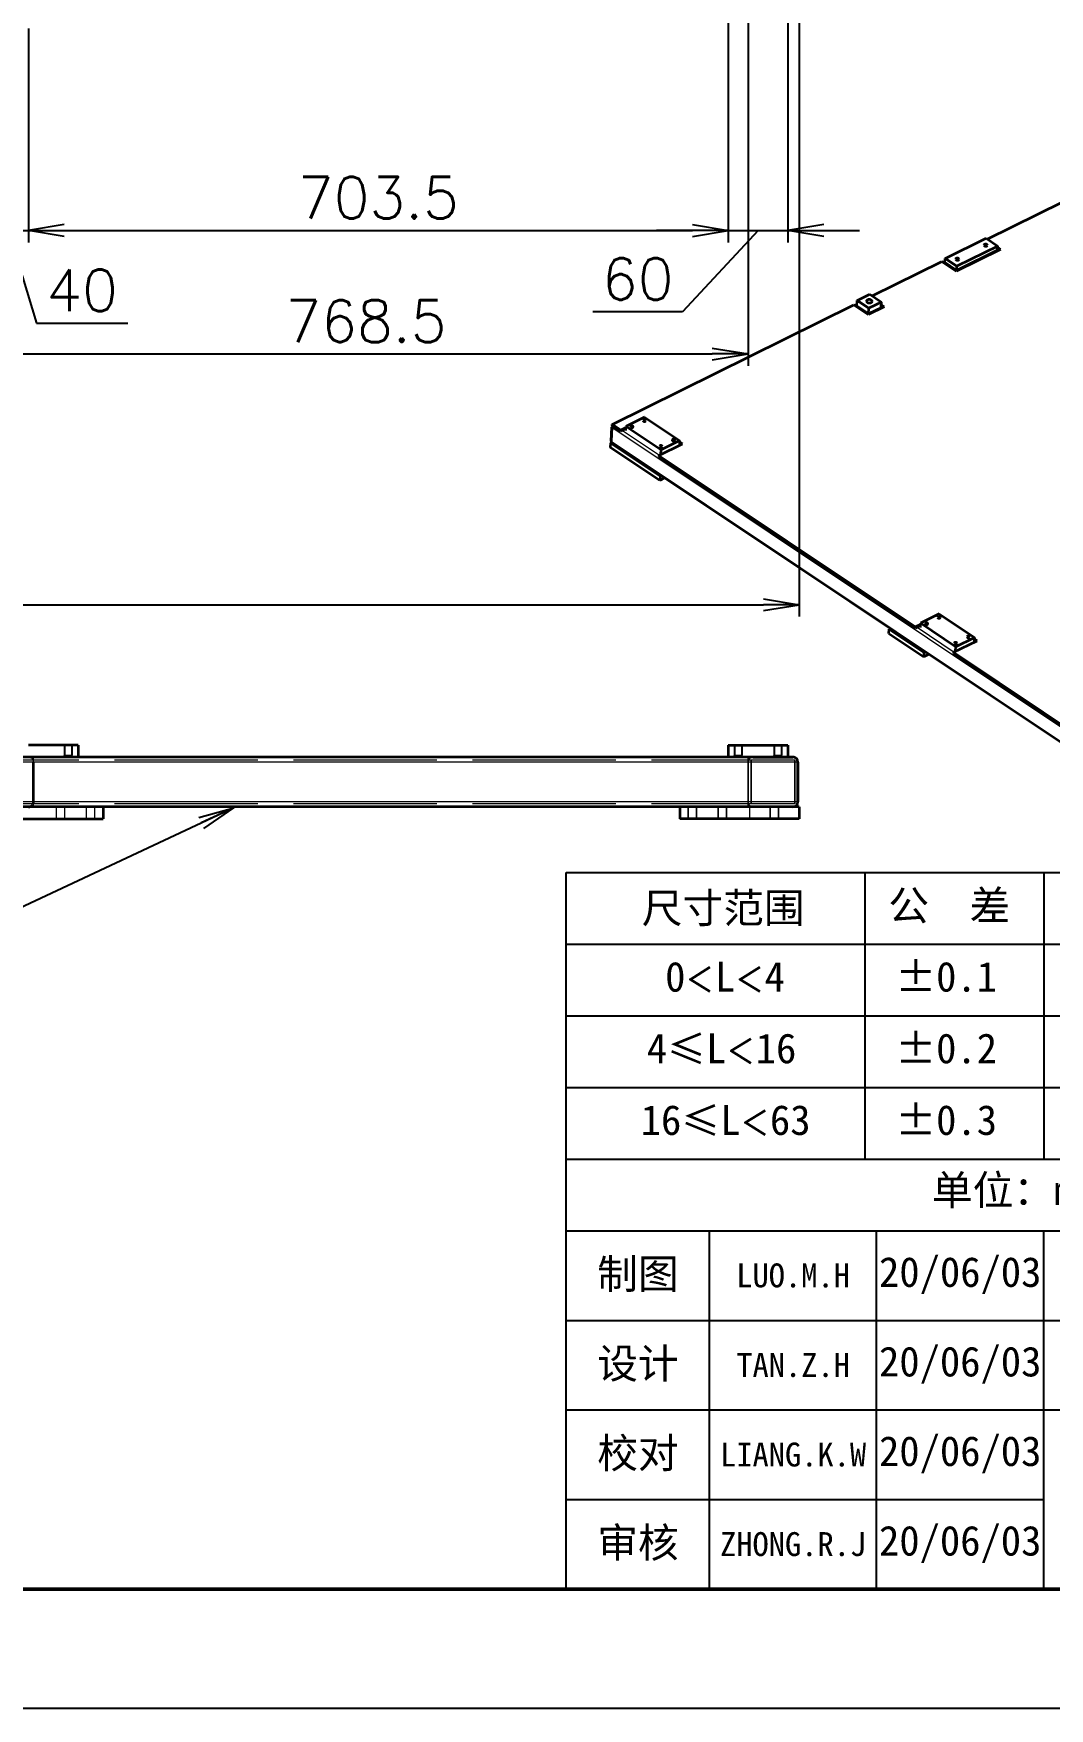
# Model space of a CAD drawing. Header units: millimetres. Extents: x -73083 to 81340, y -6859 to 6812.
# Drawn here: x -49285 to -48263, y -6850 to -5167 of the extents above; entities that cross this region are included whole.
import ezdxf

# ---------------------------------------------------------------- set-up
doc = ezdxf.new("R2010")
doc.units = ezdxf.units.MM
doc.linetypes.add('AM_ISO02W050', pattern=[7.5, 6, -1.5])
doc.linetypes.add('DASHED', pattern=[15, 12, -3])
doc.layers.add('A3', color=7, linetype='Continuous', plot=False)
for name, color, linetype, lineweight in [('AM_HID', 1, 'AM_ISO02W050', 25), ('AM_VIS', 7, 'Continuous', 50), ('SOLID LINE', 7, 'Continuous', 30)]:
    doc.layers.add(name, color=color, linetype=linetype, lineweight=lineweight)
doc.layers.add('title_frame', color=7, linetype='Continuous')
doc.layers.add('word_dim', color=253, linetype='Continuous')
doc.styles.get("Standard").update_dxf_attribs({"font": 'romans.shx', "bigfont": 'bigfont.shx'})
doc.dimstyles.new('STANDARD1-12', dxfattribs={"dimscale": 12, "dimtxt": 3.5, "dimasz": 3, "dimexe": 1, "dimexo": 0, "dimgap": 1, "dimtad": 3, "dimdec": 1, "dimdsep": 46, "dimtxsty": 'Standard', "dimblk1": 'OPEN', "dimblk2": 'OPEN', "dimsah": 1, "dimcen": 0, "dimclrd": 256, "dimclre": 256, "dimclrt": 3, "dimadec": 0, "dimazin": 0, "dimtfac": 1, "dimtdec": 1, "dimtmove": 0, "dimatfit": 3, "dimldrblk": 'OPEN', "dimfxl": 0, "dimtolj": 1, "dimtzin": 0, "dimarcsym": 0})

# ---------------------------------------------------------------- blocks, each defined once
blk = doc.blocks.new('_Open')
at = {"color": 0, "lineweight": -2}
for p, q in [((-1, 0.167), (0, 0)), ((-1, -0.167), (0, 0)), ((0, 0), (-1, 0))]:
    blk.add_line(p, q, dxfattribs=at)
blk = doc.blocks.new('*D832')
at = {"layer": 'DEFPOINTS', "color": 0, "ltscale": 2}
for p in [(-49329.8, -5162), (-49289.8, -5162), (-49289.8, -5365.2)]:
    blk.add_point(p, dxfattribs=at)
at = {"layer": 'word_dim', "lineweight": -2, "ltscale": 2}
for p, q in [((-49329.8, -5162), (-49329.8, -5377.2)), ((-49289.8, -5162), (-49289.8, -5377.2)), ((-49365.8, -5365.2), (-49401.8, -5365.2)), ((-49329.8, -5365.2), (-49289.8, -5365.2)), ((-49329.8, -5365.2), (-49289.8, -5365.2)), ((-49309.8, -5365.2), (-49281.9, -5458.2)), ((-49253.8, -5365.2), (-49217.8, -5365.2)), ((-49281.9, -5458.2), (-49189.9, -5458.2))]:
    blk.add_line(p, q, dxfattribs=at)
at = {"layer": 'word_dim', "lineweight": -2, "ltscale": 2, "xscale": 36, "yscale": 36, "zscale": 36}
blk.add_blockref('_Open', (-49329.8, -5365.2), dxfattribs=at)
at = {"layer": 'word_dim', "lineweight": -2, "ltscale": 2, "xscale": 36, "yscale": 36, "zscale": 36, "rotation": 180}
blk.add_blockref('_Open', (-49289.8, -5365.2), dxfattribs=at)
at = {"layer": 'word_dim', "color": 3, "ltscale": 2, "insert": (-49235.9, -5425.2), "char_height": 42, "attachment_point": 5}
blk.add_mtext('\\A1;40', dxfattribs=at)
blk = doc.blocks.new('*D833')
at = {"layer": 'DEFPOINTS', "color": 0, "ltscale": 2}
for p in [(-48586.3, -5132), (-49289.8, -5162), (-48586.3, -5365.2)]:
    blk.add_point(p, dxfattribs=at)
at = {"layer": 'word_dim', "lineweight": -2, "ltscale": 2}
for p, q in [((-48586.3, -5132), (-48586.3, -5377.2)), ((-49289.8, -5162), (-49289.8, -5377.2)), ((-49253.8, -5365.2), (-48622.3, -5365.2))]:
    blk.add_line(p, q, dxfattribs=at)
at = {"layer": 'word_dim', "lineweight": -2, "ltscale": 2, "xscale": 36, "yscale": 36, "zscale": 36, "rotation": 180}
blk.add_blockref('_Open', (-49289.8, -5365.2), dxfattribs=at)
at = {"layer": 'word_dim', "lineweight": -2, "ltscale": 2, "xscale": 36, "yscale": 36, "zscale": 36}
blk.add_blockref('_Open', (-48586.3, -5365.2), dxfattribs=at)
at = {"layer": 'word_dim', "color": 3, "ltscale": 2, "insert": (-48938, -5332.2), "char_height": 42, "attachment_point": 5}
blk.add_mtext('\\A1;703.5', dxfattribs=at)
blk = doc.blocks.new('*D836')
at = {"layer": 'DEFPOINTS', "color": 0, "ltscale": 2}
for p in [(-48514.8, -5122), (-52514.8, -5292), (-48514.8, -5741.1)]:
    blk.add_point(p, dxfattribs=at)
at = {"layer": 'word_dim', "lineweight": -2, "ltscale": 2}
for p, q in [((-48514.8, -5122), (-48514.8, -5753.1)), ((-52514.8, -5292), (-52514.8, -5753.1)), ((-52478.8, -5741.1), (-48550.8, -5741.1))]:
    blk.add_line(p, q, dxfattribs=at)
at = {"layer": 'word_dim', "lineweight": -2, "ltscale": 2, "xscale": 36, "yscale": 36, "zscale": 36, "rotation": 180}
blk.add_blockref('_Open', (-52514.8, -5741.1), dxfattribs=at)
at = {"layer": 'word_dim', "lineweight": -2, "ltscale": 2, "xscale": 36, "yscale": 36, "zscale": 36}
blk.add_blockref('_Open', (-48514.8, -5741.1), dxfattribs=at)
at = {"layer": 'word_dim', "color": 3, "ltscale": 2, "insert": (-50585.6, -5697.1), "char_height": 42, "attachment_point": 5}
blk.add_mtext('\\A1;(4000)', dxfattribs=at)
blk = doc.blocks.new('*D856')
at = {"layer": 'DEFPOINTS', "color": 0, "ltscale": 2}
for p in [(-49334.8, -5122), (-48566.3, -5117), (-48566.3, -5489.2)]:
    blk.add_point(p, dxfattribs=at)
at = {"layer": 'word_dim', "lineweight": -2, "ltscale": 2}
for p, q in [((-49334.8, -5122), (-49334.8, -5501.2)), ((-48566.3, -5117), (-48566.3, -5501.2)), ((-49298.8, -5489.2), (-48602.3, -5489.2))]:
    blk.add_line(p, q, dxfattribs=at)
at = {"layer": 'word_dim', "lineweight": -2, "ltscale": 2, "xscale": 36, "yscale": 36, "zscale": 36, "rotation": 180}
blk.add_blockref('_Open', (-49334.8, -5489.2), dxfattribs=at)
at = {"layer": 'word_dim', "lineweight": -2, "ltscale": 2, "xscale": 36, "yscale": 36, "zscale": 36}
blk.add_blockref('_Open', (-48566.3, -5489.2), dxfattribs=at)
at = {"layer": 'word_dim', "color": 3, "ltscale": 2, "insert": (-48950.5, -5456.2), "char_height": 42, "attachment_point": 5}
blk.add_mtext('\\A1;768.5', dxfattribs=at)
blk = doc.blocks.new('*D877')
at = {"layer": 'DEFPOINTS', "color": 0, "ltscale": 2}
for p in [(-48586.3, -5132), (-48526.3, -5132), (-48526.3, -5365.2)]:
    blk.add_point(p, dxfattribs=at)
at = {"layer": 'word_dim', "lineweight": -2, "ltscale": 2}
for p, q in [((-48586.3, -5132), (-48586.3, -5377.2)), ((-48526.3, -5132), (-48526.3, -5377.2)), ((-48622.3, -5365.2), (-48658.3, -5365.2)), ((-48556.3, -5365.2), (-48632.3, -5446.9)), ((-48586.3, -5365.2), (-48526.3, -5365.2)), ((-48586.3, -5365.2), (-48526.3, -5365.2)), ((-48490.3, -5365.2), (-48454.3, -5365.2)), ((-48632.3, -5446.9), (-48722.3, -5446.9))]:
    blk.add_line(p, q, dxfattribs=at)
at = {"layer": 'word_dim', "lineweight": -2, "ltscale": 2, "xscale": 36, "yscale": 36, "zscale": 36}
blk.add_blockref('_Open', (-48586.3, -5365.2), dxfattribs=at)
at = {"layer": 'word_dim', "lineweight": -2, "ltscale": 2, "xscale": 36, "yscale": 36, "zscale": 36, "rotation": 180}
blk.add_blockref('_Open', (-48526.3, -5365.2), dxfattribs=at)
at = {"layer": 'word_dim', "color": 3, "ltscale": 2, "insert": (-48677.3, -5413.9), "char_height": 42, "attachment_point": 5}
blk.add_mtext('\\A1;60', dxfattribs=at)
blk = doc.blocks.new('A$C4DB71547')
at = {"color": 7, "lineweight": 35}
for p, q in [((-200.1, -958.5), (122.8, -772.1)), ((-256.9, -989.3), (-201.8, -957.5)), ((-201.8, -957.5), (-184.8, -967.3)), ((-184.8, -967.3), (-240, -999.1)), ((-180.6, -971.7), (-240, -1006)), ((-184.8, -973.1), (-240, -1005)), ((-355.3, -1048.1), (-261.2, -993.7)), ((-261.2, -993.7), (-240, -1006)), ((-240, -999.1), (-256.9, -989.3)), ((-240, -1005), (-256.9, -995.2)), ((-203.9, -984.2), (-220.9, -994)), ((-375.7, -1055.9), (-358.8, -1046.1)), ((-358.8, -1046.1), (-341.8, -1055.9)), ((-706, -1250.6), (-380, -1062.3)), ((-380, -1062.3), (-358.8, -1074.6)), ((-358.8, -1065.7), (-375.7, -1055.9)), ((-358.8, -1073.6), (-375.7, -1063.8)), ((-341.8, -1055.9), (-358.8, -1065.7)), ((-337.5, -1062.3), (-358.8, -1074.6)), ((-341.8, -1063.8), (-358.8, -1073.6)), ((-341.8, -1063.8), (-358.8, -1073.6)), ((-661.5, -1237.6), (-686.9, -1252.3)), ((-661.5, -1237.6), (-610.5, -1267)), ((-706, -1250.6), (-693.3, -1257.9)), ((-706, -1252), (-693.3, -1259.4)), ((-706, -1274.1), (-706, -1254.5)), ((-706, -1254.5), (-706, -1274.1)), ((-636, -1281.7), (-686.9, -1252.3)), ((-634.5, -1318.5), (-706.6, -1276.9)), ((-634.5, -1324.4), (-706.6, -1282.8)), ((-704.8, -1275.8), (127.7, -1756.4)), ((-638.1, -1289.8), (-606.3, -1271.4)), ((-636, -1281.7), (-610.5, -1267)), ((-638.1, -1289.8), (-264.8, -1505.3)), ((-638.1, -1291.2), (-264.8, -1506.8)), ((-233, -1485), (-258.4, -1499.7)), ((-233, -1485), (-182, -1514.4)), ((-301.5, -1510.8), (-250.6, -1540.2)), ((-301.5, -1516.7), (-250.6, -1546.1)), ((-207.5, -1529.1), (-258.4, -1499.7)), ((-209.6, -1537.1), (-177.8, -1518.8)), ((-207.5, -1529.1), (-182, -1514.4)), ((-209.6, -1537.1), (72.5, -1700)), ((-209.6, -1538.6), (72.5, -1701.5))]:
    blk.add_line(p, q, dxfattribs=at)
at = {"color": 7, "lineweight": 13}
for p, q in [((-240.8, -1005.5), (-182.7, -971.9)), ((-359.6, -1074.1), (-339.7, -1062.6)), ((-706, -1254.5), (127.7, -1735.8)), ((-691.2, -1258.2), (-637.3, -1289.3)), ((-706, -1274.1), (127.7, -1755.4)), ((-262.7, -1505.6), (-208.8, -1536.7))]:
    blk.add_line(p, q, dxfattribs=at)
at = {"color": 7, "lineweight": 35, "ltscale": 0.244946}
for p, q in [((-184.8, -973.1), (-184.8, -967.3)), ((-240, -1005), (-240, -999.1)), ((-706.6, -1276.9), (-706.6, -1282.8)), ((-634.5, -1318.5), (-634.5, -1324.4))]:
    blk.add_line(p, q, dxfattribs=at)
at = {"color": 7, "lineweight": 35, "ltscale": 0.204135}
blk.add_line((-180.6, -971.7), (-184.8, -969.2), dxfattribs=at)
at = {"color": 7, "lineweight": 35, "ltscale": 0.142899}
blk.add_line((-181.8, -972.4), (-184.8, -970.7), dxfattribs=at)
at = {"color": 7, "lineweight": 35, "ltscale": 0.083183}
blk.add_line((-258.7, -995.2), (-256.9, -994.2), dxfattribs=at)
at = {"color": 7, "lineweight": 13, "ltscale": 0.041244}
blk.add_line((-257.8, -995.7), (-256.9, -995.2), dxfattribs=at)
at = {"color": 7, "lineweight": 35, "ltscale": 0.244952}
for p, q in [((-256.9, -995.2), (-256.9, -989.3)), ((-258.4, -1499.7), (-258.4, -1505.6)), ((-182, -1514.4), (-182, -1520.3)), ((-207.5, -1529.1), (-207.5, -1535))]:
    blk.add_line(p, q, dxfattribs=at)
at = {"color": 7, "lineweight": 13, "ltscale": 0.041154}
blk.add_line((-220.9, -994), (-220, -994.5), dxfattribs=at)
at = {"color": 7, "lineweight": 13, "ltscale": 0.041162}
blk.add_line((-203.9, -984.2), (-203.1, -984.7), dxfattribs=at)
at = {"color": 7, "lineweight": 35, "ltscale": 0.083093}
blk.add_line((-377.4, -1063.8), (-375.7, -1062.8), dxfattribs=at)
at = {"color": 7, "lineweight": 13, "ltscale": 0.041213}
blk.add_line((-376.6, -1064.3), (-375.7, -1063.8), dxfattribs=at)
at = {"color": 7, "lineweight": 35, "ltscale": 0.326599}
for p, q in [((-375.7, -1063.8), (-375.7, -1055.9)), ((-358.8, -1073.6), (-358.8, -1065.7)), ((-341.8, -1063.8), (-341.8, -1055.9))]:
    blk.add_line(p, q, dxfattribs=at)
at = {"color": 7, "lineweight": 13, "ltscale": 0.04109}
blk.add_line((-358.8, -1073.6), (-357.9, -1074.1), dxfattribs=at)
at = {"color": 7, "lineweight": 35, "ltscale": 0.204123}
blk.add_line((-337.5, -1062.3), (-341.8, -1059.9), dxfattribs=at)
at = {"color": 7, "lineweight": 35, "ltscale": 0.142885}
blk.add_line((-338.8, -1063), (-341.8, -1061.3), dxfattribs=at)
at = {"color": 7, "lineweight": 13, "ltscale": 0.041088}
blk.add_line((-341.8, -1063.8), (-340.9, -1064.3), dxfattribs=at)
at = {"color": 7, "lineweight": 35, "ltscale": 0.061237}
for p, q in [((-706, -1252), (-706, -1250.6)), ((-693.3, -1257.9), (-693.3, -1259.4)), ((-638.1, -1289.8), (-638.1, -1291.2)), ((-264.8, -1505.3), (-264.8, -1506.8)), ((-209.6, -1537.1), (-209.6, -1538.6))]:
    blk.add_line(p, q, dxfattribs=at)
at = {"color": 7, "lineweight": 35, "ltscale": 0.306331}
blk.add_line((-686.9, -1254.2), (-693.3, -1257.9), dxfattribs=at)
at = {"color": 7, "lineweight": 35, "ltscale": 0.30633}
blk.add_line((-686.9, -1255.7), (-693.3, -1259.4), dxfattribs=at)
at = {"color": 7, "lineweight": 35, "ltscale": 0.244949}
for p, q in [((-686.9, -1252.3), (-686.9, -1258.2)), ((-636, -1281.7), (-636, -1287.6)), ((-610.5, -1267), (-610.5, -1272.9)), ((-301.5, -1516.7), (-301.5, -1510.8)), ((-250.6, -1546.1), (-250.6, -1540.2))]:
    blk.add_line(p, q, dxfattribs=at)
at = {"color": 7, "lineweight": 35, "ltscale": 0.089992}
blk.add_line((-706.6, -1276.9), (-704.8, -1275.8), dxfattribs=at)
at = {"color": 7, "lineweight": 35, "ltscale": 0.040108}
blk.add_line((-620.3, -1278.5), (-619.4, -1279), dxfattribs=at)
at = {"color": 7, "lineweight": 35, "ltscale": 0.203976}
blk.add_line((-606.3, -1271.4), (-610.5, -1268.9), dxfattribs=at)
at = {"color": 7, "lineweight": 35, "ltscale": 0.142744}
blk.add_line((-607.6, -1272.1), (-610.5, -1270.4), dxfattribs=at)
at = {"color": 7, "lineweight": 35, "ltscale": 0.089995}
blk.add_line((-632.6, -1317.4), (-634.5, -1318.5), dxfattribs=at)
at = {"color": 7, "lineweight": 35, "ltscale": 0.334943}
blk.add_line((-627.6, -1320.4), (-634.5, -1324.4), dxfattribs=at)
at = {"color": 7, "lineweight": 35, "ltscale": 0.090104}
blk.add_line((-301.5, -1510.8), (-299.6, -1509.7), dxfattribs=at)
at = {"color": 7, "lineweight": 35, "ltscale": 0.30632}
for p, q in [((-258.4, -1501.6), (-264.8, -1505.3)), ((-258.4, -1503.1), (-264.8, -1506.8))]:
    blk.add_line(p, q, dxfattribs=at)
at = {"color": 7, "lineweight": 35, "ltscale": 0.203993}
blk.add_line((-177.8, -1518.8), (-182, -1516.3), dxfattribs=at)
at = {"color": 7, "lineweight": 35, "ltscale": 0.142754}
blk.add_line((-179.1, -1519.5), (-182, -1517.8), dxfattribs=at)
at = {"color": 7, "lineweight": 35, "ltscale": 0.09011}
blk.add_line((-248.7, -1539.1), (-250.6, -1540.2), dxfattribs=at)
at = {"color": 7, "lineweight": 35, "ltscale": 0.335057}
blk.add_line((-243.6, -1542.1), (-250.6, -1546.1), dxfattribs=at)
at = {"color": 7, "lineweight": 35, "ltscale": 0.04025}
blk.add_line((-191.8, -1525.9), (-190.9, -1526.4), dxfattribs=at)
at = {"color": 7, "lineweight": 35}
for centre, major_axis, ratio, start_param, end_param in [((-201.8, -967.3), (-2.51, 0), 0.57735, 4.997786, 6.283204), ((-201.8, -967.3), (-2.51, 0), 0.57735, 0.000018, 3.141611), ((-201.8, -967.3), (-2.51, 0), 0.57735, 3.141611, 4.997786), ((-240, -989.3), (-2.51, 0), 0.57735, 4.997786, 6.283204), ((-240, -989.3), (-2.51, 0), 0.57735, 0.000018, 3.141611), ((-240, -989.3), (-2.51, 0), 0.57735, 3.141611, 4.997786), ((-358.8, -1055.9), (-4.15, 0), 0.57735, 4.997792, 6.283204), ((-358.8, -1055.9), (-4.15, 0), 0.57735, 0.000018, 3.141611), ((-358.8, -1055.9), (-4.15, 0), 0.57735, 3.141611, 4.997792), ((-701.8, -1254.5), (4.24, 0), 0.577343, 2.356295, 3.141606), ((-701.8, -1254.5), (4.24, 0), 0.577369, 2.356099, 3.141581), ((-678.4, -1252.3), (1.99, 0), 0.577346, 1.85619, 3.141611), ((-678.4, -1252.3), (1.99, 0), 0.577346, 3.141611, 6.283204), ((-678.4, -1252.3), (1.99, 0), 0.577346, 0.000018, 1.85619), ((-661.5, -1242.5), (1.99, 0), 0.577346, 1.85619, 3.141611), ((-661.5, -1242.5), (1.99, 0), 0.577346, 3.141611, 6.283204), ((-661.5, -1242.5), (1.99, 0), 0.577346, 0.000018, 1.85619), ((-701.8, -1274.1), (4.24, 0), 0.577369, 3.141603, 3.927054), ((-701.8, -1274.1), (4.24, 0), 0.577343, 3.141579, 3.926184), ((-636, -1276.8), (1.99, 0), 0.577346, 1.85619, 3.141611), ((-636, -1276.8), (1.99, 0), 0.577346, 3.141611, 6.283204), ((-636, -1276.8), (1.99, 0), 0.577346, 0.000018, 1.85619), ((-619, -1267), (1.99, 0), 0.577346, 1.85619, 3.141611), ((-619, -1267), (1.99, 0), 0.577346, 3.141611, 6.283204), ((-619, -1267), (1.99, 0), 0.577346, 0.000018, 1.85619), ((-233, -1489.9), (1.99, 0), 0.577346, 1.85619, 3.141611), ((-233, -1489.9), (1.99, 0), 0.577346, 3.141611, 6.283204), ((-233, -1489.9), (1.99, 0), 0.577346, 0.000018, 1.85619), ((-249.9, -1499.7), (1.99, 0), 0.577346, 1.85619, 3.141611), ((-249.9, -1499.7), (1.99, 0), 0.577346, 3.141611, 6.283204), ((-249.9, -1499.7), (1.99, 0), 0.577346, 0.000018, 1.85619), ((-190.5, -1514.4), (1.99, 0), 0.577346, 1.85619, 3.141611), ((-190.5, -1514.4), (1.99, 0), 0.577346, 3.141611, 6.283204), ((-190.5, -1514.4), (1.99, 0), 0.577346, 0.000018, 1.85619), ((-207.5, -1524.2), (1.99, 0), 0.577346, 1.85619, 3.141611), ((-207.5, -1524.2), (1.99, 0), 0.577346, 3.141611, 6.283204), ((-207.5, -1524.2), (1.99, 0), 0.577346, 0.000018, 1.85619)]:
    blk.add_ellipse(centre, major_axis=major_axis, ratio=ratio, start_param=start_param, end_param=end_param, dxfattribs=at)

msp = doc.modelspace()

# ---------------------------------------------------------------- linework, layer by layer
at = {"layer": 'A3', "linetype": 'Continuous'}
msp.add_lwpolyline([(-53597.05373, -1810.23226), (-46469.05373, -1810.23226), (-46469.05373, -6850.23226), (-53597.05373, -6850.23226)], close=True, dxfattribs=at)
at = {"layer": 'AM_HID', "linetype": 'DASHED', "lineweight": 13, "ltscale": 12}
for p, q in [((-49253.77738, -5882.29423), (-49253.7775, -5892.29423)), ((-49253.7775, -5882.29423), (-49253.7775, -5892.29423)), ((-49253.10099, -5882.29423), (-49253.10099, -5894.29423)), ((-49253.10086, -5882.29423), (-49253.10099, -5894.29423)), ((-49246.45401, -5882.29423), (-49246.45401, -5894.29423)), ((-49246.45377, -5882.29423), (-49246.45401, -5894.29423)), ((-49245.77738, -5882.29423), (-49245.7775, -5892.29423)), ((-49245.7775, -5882.29423), (-49245.7775, -5892.29423)), ((-48580.27262, -5882.31474), (-48580.27262, -5892.31474)), ((-48580.27213, -5882.31474), (-48580.27213, -5892.31474)), ((-48580.27018, -5882.31413), (-48580.27018, -5892.31413)), ((-48580.26993, -5882.31474), (-48580.27018, -5892.31474)), ((-48580.26725, -5882.32036), (-48580.26749, -5892.32036)), ((-48580.26725, -5882.32097), (-48580.26725, -5892.32097)), ((-48579.59586, -5882.31474), (-48579.5961, -5894.31474)), ((-48579.59586, -5882.31474), (-48579.59586, -5894.31474)), ((-48579.59391, -5882.31413), (-48579.59391, -5894.31413)), ((-48579.59342, -5882.31474), (-48579.59342, -5894.31474)), ((-48579.59098, -5882.32036), (-48579.59098, -5894.32036)), ((-48579.59049, -5882.32097), (-48579.59073, -5894.32097)), ((-48572.94889, -5882.31486), (-48572.94889, -5894.31486)), ((-48572.94889, -5882.31486), (-48572.94889, -5894.31486)), ((-48572.94693, -5882.31413), (-48572.94693, -5894.31413)), ((-48572.94644, -5882.31474), (-48572.94644, -5894.31474)), ((-48572.944, -5882.32036), (-48572.944, -5894.32036)), ((-48572.94351, -5882.32109), (-48572.94351, -5894.32109)), ((-48572.27262, -5882.31486), (-48572.27262, -5892.31486)), ((-48572.27213, -5882.31486), (-48572.27213, -5892.31486)), ((-48572.27018, -5882.31413), (-48572.27018, -5892.31413)), ((-48572.26993, -5882.31474), (-48572.27018, -5892.31474)), ((-48572.26725, -5882.32036), (-48572.26749, -5892.32036)), ((-48572.26725, -5882.32109), (-48572.26725, -5892.32109)), ((-48540.27262, -5882.31498), (-48540.27262, -5892.31498)), ((-48540.27213, -5882.31498), (-48540.27213, -5892.31498)), ((-48540.27018, -5882.31437), (-48540.27018, -5892.31437)), ((-48540.26993, -5882.31498), (-48540.27018, -5892.31498)), ((-48540.26725, -5882.3206), (-48540.26749, -5892.3206)), ((-48540.26725, -5882.32121), (-48540.26725, -5892.32121)), ((-48539.59586, -5882.31498), (-48539.5961, -5894.31498)), ((-48539.59586, -5882.31498), (-48539.59586, -5894.31498)), ((-48539.59391, -5882.31437), (-48539.59391, -5894.31437)), ((-48539.59342, -5882.31498), (-48539.59342, -5894.31498)), ((-48539.59098, -5882.3206), (-48539.59098, -5894.3206)), ((-48539.59049, -5882.32121), (-48539.59073, -5894.32121)), ((-48532.94889, -5882.31511), (-48532.94889, -5894.31511)), ((-48532.94889, -5882.31511), (-48532.94889, -5894.31511)), ((-48532.94693, -5882.31437), (-48532.94693, -5894.31437)), ((-48532.94644, -5882.31498), (-48532.94644, -5894.31498)), ((-48532.944, -5882.3206), (-48532.944, -5894.3206)), ((-48532.94351, -5882.32121), (-48532.94351, -5894.32121)), ((-48532.27262, -5882.31511), (-48532.27262, -5892.31511)), ((-48532.27213, -5882.31511), (-48532.27213, -5892.31511)), ((-48532.27018, -5882.31437), (-48532.27018, -5892.31437)), ((-48532.26993, -5882.31498), (-48532.27018, -5892.31498)), ((-48532.26725, -5882.3206), (-48532.26749, -5892.3206)), ((-48532.26725, -5882.32133), (-48532.26725, -5892.32133)), ((-48519.27237, -5897.29851), (-52510.26383, -5897.27507)), ((-48566.27286, -5899.29826), (-52463.26432, -5899.27543)), ((-48516.2775, -5899.29741), (-49284.77762, -5899.29289)), ((-48566.2775, -5899.29716), (-49284.7775, -5899.29289)), ((-48566.2753, -5899.29716), (-49284.7753, -5899.29289)), ((-49284.77506, -5899.29289), (-49284.7753, -5939.29289)), ((-49284.77506, -5899.29289), (-49284.77506, -5894.29435)), ((-48566.27506, -5899.29716), (-49284.77506, -5899.29289)), ((-49253.7775, -5892.29423), (-49246.267, -5892.29423)), ((-49253.10099, -5893.46586), (-49253.7775, -5892.29423)), ((-49253.10099, -5893.46586), (-49253.7775, -5892.29423)), ((-49253.28775, -5892.29423), (-49245.7775, -5892.29423)), ((-49246.45401, -5893.46599), (-49245.7775, -5892.29423)), ((-49246.45389, -5893.46599), (-49245.7775, -5892.29423)), ((-48586.26725, -5894.29814), (-48586.26725, -5894.32097)), ((-48586.26725, -5894.32097), (-48526.26725, -5894.32133)), ((-48579.5961, -5893.48649), (-48580.27262, -5892.31474)), ((-48579.59586, -5893.48649), (-48580.27213, -5892.31474)), ((-48579.59391, -5893.48576), (-48580.27018, -5892.31413)), ((-48579.59342, -5893.48649), (-48580.27018, -5892.31474)), ((-48579.59098, -5893.49211), (-48580.26749, -5892.32036)), ((-48580.26725, -5892.32097), (-48574.34952, -5892.32109)), ((-48579.59073, -5893.49272), (-48580.26725, -5892.32097)), ((-48578.18473, -5892.32097), (-48572.26725, -5892.32109)), ((-48572.94889, -5893.48662), (-48572.27213, -5892.31486)), ((-48572.94889, -5893.48662), (-48572.27262, -5892.31486)), ((-48572.94693, -5893.48588), (-48572.27018, -5892.31413)), ((-48572.94644, -5893.48649), (-48572.27018, -5892.31474)), ((-48572.944, -5893.49211), (-48572.26749, -5892.32036)), ((-48572.94351, -5893.49272), (-48572.26725, -5892.32109)), ((-48566.2775, -5899.29716), (-48566.27774, -5939.29716)), ((-48566.27506, -5899.29716), (-48566.2753, -5939.29716)), ((-48566.27506, -5899.29716), (-48566.27506, -5894.29716)), ((-48566.2731, -5939.29826), (-48566.27286, -5899.29826)), ((-48566.27262, -5899.29741), (-48566.27262, -5939.29741)), ((-48563.2775, -5897.29716), (-48563.27774, -5941.29716)), ((-48563.2731, -5941.29826), (-48563.27262, -5897.29826)), ((-48563.27262, -5897.29741), (-48563.27262, -5941.29741)), ((-48519.27237, -5897.29765), (-48563.27262, -5897.29741)), ((-48539.5961, -5893.48674), (-48540.27262, -5892.31498)), ((-48539.59586, -5893.48674), (-48540.27213, -5892.31498)), ((-48539.59391, -5893.48601), (-48540.27018, -5892.31437)), ((-48539.59342, -5893.48674), (-48540.27018, -5892.31498)), ((-48539.59098, -5893.49235), (-48540.26749, -5892.3206)), ((-48540.26725, -5892.32121), (-48534.34952, -5892.32121)), ((-48539.59073, -5893.49296), (-48540.26725, -5892.32121)), ((-48538.18473, -5892.32121), (-48532.26725, -5892.32133)), ((-48532.94889, -5893.48686), (-48532.27213, -5892.31511)), ((-48532.94889, -5893.48686), (-48532.27262, -5892.31511)), ((-48532.94693, -5893.48613), (-48532.27018, -5892.31437)), ((-48532.94644, -5893.48674), (-48532.27018, -5892.31498)), ((-48532.944, -5893.49235), (-48532.26749, -5892.3206)), ((-48532.94351, -5893.49296), (-48532.26725, -5892.32133)), ((-48526.26725, -5894.29851), (-48526.26725, -5894.32133)), ((-48519.2775, -5897.29741), (-48519.27799, -5941.29741)), ((-48519.27237, -5897.29765), (-48519.27262, -5941.29765)), ((-48519.27262, -5941.29851), (-48519.27237, -5897.29851)), ((-48516.2775, -5899.29741), (-48516.27799, -5939.29741)), ((-48566.2731, -5939.29826), (-52463.26456, -5939.27543)), ((-48516.27799, -5939.29741), (-49284.77787, -5939.29289)), ((-48566.27774, -5939.29716), (-49284.77774, -5939.29289)), ((-48566.27555, -5939.29716), (-49284.77555, -5939.29289)), ((-49284.77542, -5944.29289), (-49284.7753, -5939.29289)), ((-48566.2753, -5939.29716), (-49284.7753, -5939.29289)), ((-48566.27555, -5944.29716), (-48566.2753, -5939.29716)), ((-48519.27262, -5941.29851), (-52510.26407, -5941.27507)), ((-49261.49393, -5956.29435), (-49261.49381, -5944.29435)), ((-49253.11783, -5956.29435), (-49253.11783, -5944.29435)), ((-49231.49393, -5956.2946), (-49231.49381, -5944.2946)), ((-49223.11783, -5956.2946), (-49223.11783, -5944.2946)), ((-48626.49015, -5944.30595), (-48626.49039, -5956.30595)), ((-48626.48795, -5956.30314), (-48626.4877, -5944.30314)), ((-48618.11417, -5944.30595), (-48618.11441, -5956.30595)), ((-48618.11197, -5956.30327), (-48618.11173, -5944.30327)), ((-48596.49015, -5944.3062), (-48596.49039, -5956.3062)), ((-48596.48795, -5956.30339), (-48596.4877, -5944.30339)), ((-48588.11417, -5944.3062), (-48588.11441, -5956.3062)), ((-48588.11197, -5956.30351), (-48588.11173, -5944.30351)), ((-48564.80216, -5944.30644), (-48564.8024, -5956.30644)), ((-48519.27262, -5941.29765), (-48563.27262, -5941.29741)), ((-48543.99039, -5944.30668), (-48543.99039, -5956.30668)), ((-48543.99039, -5944.30681), (-48543.99039, -5956.30681)), ((-48543.98795, -5956.30388), (-48543.9877, -5944.30388)), ((-48543.98795, -5956.30388), (-48543.9877, -5944.30388)), ((-48543.98795, -5956.30717), (-48543.98795, -5944.30717)), ((-48543.98795, -5956.30717), (-48543.98795, -5944.30717)), ((-48535.61441, -5944.30681), (-48535.61441, -5956.30681)), ((-48535.61441, -5944.30681), (-48535.61441, -5956.30681)), ((-48535.61197, -5956.30388), (-48535.61173, -5944.30388)), ((-48535.61197, -5956.30388), (-48535.61173, -5944.30388)), ((-48535.61197, -5956.30729), (-48535.61197, -5944.30729)), ((-48535.61197, -5956.30729), (-48535.61197, -5944.30729))]:
    msp.add_line(p, q, dxfattribs=at)
for centre, radius, start, end in [((-49289.77225, -5899.29387), 5, 359.99966346, 89.57220727), ((-48561.2775, -5899.29716), 5, 89.99981809, 179.99969082), ((-48561.27506, -5899.29753), 5, 89.97095371, 179.99937663), ((-48561.27262, -5899.29838), 5.00002, 89.99941511, 179.99937663), ((-48521.2775, -5899.29741), 5, 359.99966515, 66.43194983), ((-48561.27774, -5939.29716), 5, 179.99962252, 269.99951938), ((-48561.2753, -5939.29753), 5, 179.99937663, 270.02837693), ((-48561.2731, -5939.29826), 5.00002, 179.99996403, 269.99990187), ((-48521.27799, -5939.29741), 5, 269.99980625, 359.99971673)]:
    msp.add_arc(centre, radius, start, end, dxfattribs=at)
at = {"layer": 'AM_VIS', "lineweight": 35, "ltscale": 12}
for p, q in [((-49239.77726, -5882.29423), (-49289.7731, -5882.29399)), ((-49239.77726, -5882.29423), (-49239.77738, -5894.29423)), ((-48586.26725, -5882.32097), (-48586.26725, -5894.29814)), ((-48586.26725, -5882.32097), (-48526.26725, -5882.32133)), ((-48526.26725, -5882.32133), (-48526.26725, -5894.29851)), ((-48521.27237, -5894.29851), (-52508.26383, -5894.27507)), ((-49284.77506, -5894.29435), (-49284.77506, -5894.29289)), ((-49284.77249, -5939.29399), (-49284.77225, -5899.29399)), ((-48561.27262, -5894.29741), (-48521.27237, -5894.29765)), ((-48516.27262, -5939.29777), (-48516.27237, -5899.29777)), ((-48516.27237, -5899.29851), (-48516.27262, -5939.29851)), ((-48521.27262, -5944.29851), (-49514.7631, -5944.29265)), ((-49334.80594, -5956.29374), (-49214.80594, -5956.29472)), ((-49214.80582, -5944.29472), (-49214.80594, -5956.29472)), ((-48634.80216, -5944.30583), (-48634.80216, -5956.30583)), ((-48514.80216, -5944.30681), (-48634.80216, -5944.30583)), ((-48514.80216, -5956.30681), (-48634.80216, -5956.30583)), ((-48521.27262, -5944.29765), (-48561.27262, -5944.29741)), ((-48514.80216, -5944.30681), (-48514.80216, -5956.30681))]:
    msp.add_line(p, q, dxfattribs=at)
at = {"layer": 'AM_VIS', "lineweight": 13, "ltscale": 12}
for p, q in [((-48516.27237, -5899.29851), (-52513.26383, -5899.27507)), ((-48516.27262, -5939.29851), (-52513.26407, -5939.27507))]:
    msp.add_line(p, q, dxfattribs=at)
at = {"layer": 'AM_VIS', "linetype": 'Continuous'}
msp.add_line((-53297.05373, -6730.23226), (-46589.05373, -6730.23226), dxfattribs=at)
at = {"layer": 'AM_VIS', "lineweight": 35, "ltscale": 12}
for centre, radius, start, end in [((-48521.2775, -5899.29741), 4.99999, 66.43204545, 89.99962684), ((-48521.27506, -5899.29777), 5, 359.99996299, 89.9696628), ((-48521.27237, -5899.29851), 5.00002, 359.99996633, 89.99990005), ((-49289.77249, -5939.29387), 5, 269.99966282, 359.99966346), ((-48521.2753, -5939.29777), 5, 270.02966784, 359.99996299), ((-48521.27262, -5939.29851), 5.00002, 269.99941693, 359.99937477)]:
    msp.add_arc(centre, radius, start, end, dxfattribs=at)
at = {"layer": 'title_frame', "linetype": 'Continuous'}
for p, q in [((-48749.05373, -6010.23226), (-46589.05373, -6010.23226)), ((-48749.05373, -6730.23226), (-48749.05373, -6010.23226)), ((-48449.05373, -6010.23226), (-48449.05373, -6298.23226)), ((-48269.05373, -6010.23226), (-48269.05373, -6298.23226)), ((-48749.05373, -6082.23226), (-47789.05373, -6082.23226)), ((-48749.05373, -6154.23226), (-47789.05373, -6154.23226)), ((-48749.05373, -6226.23226), (-47789.05373, -6226.23226)), ((-48749.05373, -6298.23226), (-47789.05373, -6298.23226)), ((-48749.05373, -6370.23226), (-46589.05373, -6370.23226)), ((-48605.05373, -6730.23226), (-48605.05373, -6370.23226)), ((-48437.05373, -6730.23226), (-48437.05373, -6370.23226)), ((-48269.05373, -6730.23226), (-48269.05373, -6370.23226)), ((-48749.05373, -6460.23226), (-47789.05373, -6460.23226)), ((-48749.05373, -6550.23226), (-47789.05373, -6550.23226)), ((-48749.05373, -6640.23226), (-48269.05373, -6640.23226)), ((-48749.05373, -6730.23226), (-46589.05373, -6730.23226)), ((-48749.05373, -6730.23226), (-46589.05373, -6730.23226))]:
    msp.add_line(p, q, dxfattribs=at)

# ---------------------------------------------------------------- block references
at = {"layer": 'word_dim', "linetype": 'Continuous', "ltscale": 2, "xscale": 0.7200000000000593, "yscale": 0.7200000000002547, "zscale": 0.7200000000000001, "rotation": 356.2745493174221}
msp.add_blockref('A$C4DB71547', (-48137.21868, -4694.38846), dxfattribs=at)

# ---------------------------------------------------------------- texts
at = {"layer": 'SOLID LINE', "ltscale": 0.5, "char_height": 30}
for s, insert, width, attachment_point in [('\\pt180;{\\fSimHei|b0|i0|c134|p2;\\C3;公  差}', (-48425.36929, -6028.44486), 543.6182261, 1), ('\\pt180;{\\fSimHei|b0|i0|c134|p2;\\C3;尺寸范围}', (-48673.21418, -6030.85433), 543.6182261, 1), ('\\pt180;{\\fSimHei|b0|i0|c134|p2;\\C3;0\\Fromans,bigfont|c134;\\H0.9583x;<\\fSimHei|b0|i0|c134|p2;\\H1.044x;L\\Fromans,bigfont|c134;\\H0.9583x;<\\fSimHei|b0|i0|c134|p2;\\H1.044x;4}', (-48649.68735, -6099.88501), 543.6182261, 1), ('\\pt180;{\\fSimHei|b0|i0|c134|p2;\\C3;%%P0.1}', (-48418.06564, -6099.88501), 543.6182261, 1), ('\\pt180;{\\fSimHei|b0|i0|c134|p2;\\C3;4\\H0.9583x;≤\\H1.043x;L\\Fromans,bigfont|c134;\\H0.9588x;<\\fSimHei|b0|i0|c134|p2;\\H1.043x;16}', (-48668.09555, -6171.88501), 543.6182261, 1), ('\\pt180;{\\fSimHei|b0|i0|c134|p2;\\C3;%%P0.2}', (-48418.06564, -6171.88501), 543.6182261, 1), ('\\pt180;{\\fSimHei|b0|i0|c134|p2;\\C3;16\\H0.9583x;≤\\H1.044x;L\\Fromans,bigfont|c134;\\H0.9579x;<\\fSimHei|b0|i0|c134|p2;\\H1.044x;63}', (-48674.27613, -6243.88501), 543.6182261, 1), ('\\pt180;{\\fSimHei|b0|i0|c134|p2;\\C3;%%P0.3}', (-48418.06564, -6243.88501), 543.6182261, 1), ('\\pt180;{\\fSimHei|b0|i0|c134|p2;\\C3;单位：mm Kg}', (-48269.05373, -6334.23226), 960, 5), ('\\pt180;{\\fSimHei|b0|i0|c134|p2;\\C3;制图}', (-48677.05373, -6415.23226), 144, 5), ('\\pt180;{\\fSimHei|b0|i0|c134|p2;\\C3;20/06/03}', (-48353.05373, -6415.23226), 168, 5), ('\\pt864;{\\fSimHei|b0|i0|c134|p2;\\H0.8x;\\C3;LUO.M.H}', (-48521.05373, -6415.23226), 168, 5), ('\\pt180;{\\fSimHei|b0|i0|c134|p2;\\C3;设计}', (-48677.05373, -6505.23226), 144, 5), ('\\pt864;{\\fSimHei|b0|i0|c134|p2;\\H0.8x;\\C3;TAN.Z.H}', (-48521.05373, -6505.23226), 168, 5), ('\\pt180;{\\fSimHei|b0|i0|c134|p2;\\C3;20/06/03}', (-48353.05373, -6505.23226), 168, 5), ('\\pt180;{\\fSimHei|b0|i0|c134|p2;\\C3;校对}', (-48677.05373, -6595.23226), 144, 5), ('\\pt180;{\\fSimHei|b0|i0|c134|p2;\\C3;20/06/03}', (-48353.05373, -6595.23226), 168, 5), ('\\pt864;{\\fSimHei|b0|i0|c134|p2;\\H0.8x;\\C3;LIANG.K.W}', (-48521.05373, -6595.23226), 168, 5), ('\\pt180;{\\fSimHei|b0|i0|c134|p2;\\C3;审核}', (-48677.05373, -6685.23226), 144, 5), ('\\pt180;{\\fSimHei|b0|i0|c134|p2;\\C3;20/06/03}', (-48353.05373, -6685.23226), 168, 5), ('\\pt864;{\\fSimHei|b0|i0|c134|p2;\\H0.8x;\\C3;ZHONG.R.J}', (-48521.05373, -6685.23226), 168, 5)]:
    msp.add_mtext(s, dxfattribs=dict(at, insert=insert, width=width, attachment_point=attachment_point))

# ---------------------------------------------------------------- dimensions: what is measured, and where the dimension line sits
at = {"layer": 'word_dim', "ltscale": 2}
dim = msp.add_linear_dim(base=(-48514.79666, -5741.13836), p1=(-52514.80094, -5292.02133), p2=(-48514.79666, -5122.01376), text='(<>)', dimstyle='STANDARD1-12', dxfattribs=at)
dim.commit()
dim.dimension.update_dxf_attribs({"geometry": '*D836', "text_midpoint": (-50585.63698, -5741.13836), "dimtype": 160})
for base, p1, p2, picture, middle in [((-48566.27274, -5489.24749), (-49334.77231, -5122.04951), (-48566.27274, -5117.01498), '*D856', (-48950.52253, -5456.24749)), ((-48586.26712, -5365.22225), (-49289.77164, -5162.02841), (-48586.26712, -5132.01893), '*D833', (-48938.01938, -5332.22225)), ((-49289.77176, -5365.2146), (-49329.77176, -5162.02075), (-49289.77176, -5162.02075), '*D832', (-49269.87176, -5425.2146))]:
    dim = msp.add_linear_dim(base=base, p1=p1, p2=p2, dimstyle='STANDARD1-12', override={"dimtmove": 1}, dxfattribs=at)
    dim.commit()
    dim.dimension.update_dxf_attribs({"geometry": picture, "text_midpoint": middle})
dim = msp.add_linear_dim(base=(-48526.26712, -5365.22225), p1=(-48586.26712, -5132.01913), p2=(-48526.26712, -5132.00278), dimstyle='STANDARD1-12', override={"dimtmove": 1}, dxfattribs=at)
dim.commit()
dim.dimension.update_dxf_attribs({"geometry": '*D877', "text_midpoint": (-48644.30397, -5446.9079), "dimtype": 160})

# ---------------------------------------------------------------- leaders
at = {"layer": 'word_dim', "linetype": 'Continuous', "ltscale": 5, "annotation_type": 0, "has_hookline": 1, "hookline_direction": 1, "text_width": 475.6}
msp.add_leader([(-49083.50762, -5945.15099), (-49320.9782, -6056.33703), (-49356.9782, -6056.33703)], dimstyle='STANDARD1-12', override={"dimgap": 1, "dimtad": 0}, dxfattribs=at)

doc.saveas('drawing.dxf')
